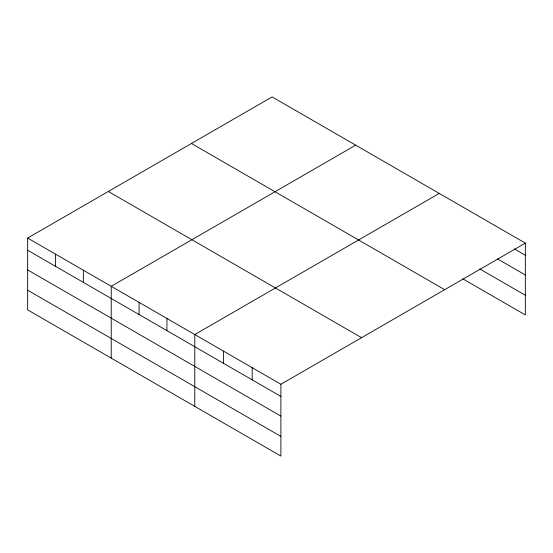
<?xml version="1.0" encoding="UTF-8"?>
<svg xmlns="http://www.w3.org/2000/svg" width="553" height="553" viewBox="0 0 553 553"><rect width="100%" height="100%" fill="white"/><g stroke="black" fill="none" stroke-linecap="round" stroke-linejoin="round"><path stroke-width="0.83" d="M27.65 238.053L280.889 384.259L280.889 456.087L27.65 309.88L27.65 238.053L272.111 96.913L525.35 243.12L525.35 314.947L462.799 278.836M355.676 145.162L111.222 286.302L111.222 358.13M439.248 193.412L194.787 334.544L194.787 406.379M280.889 384.259L525.35 243.12M514.311 248.919L525.35 255.292M497.382 258.832L525.35 274.979M479.721 268.924L525.35 295.261M191.435 143.49L444.681 289.696M108.319 191.476L361.565 337.683M27.65 250.226L280.889 396.432M27.65 269.912L280.889 416.119M27.65 290.194L280.889 436.4M252.189 367.69L252.189 379.863M223.488 351.12L223.488 363.286M166.93 318.466L166.93 330.639M139.079 302.38L139.079 314.553M83.365 270.217L83.365 282.389M55.507 254.131L55.507 266.304"/></g></svg>
